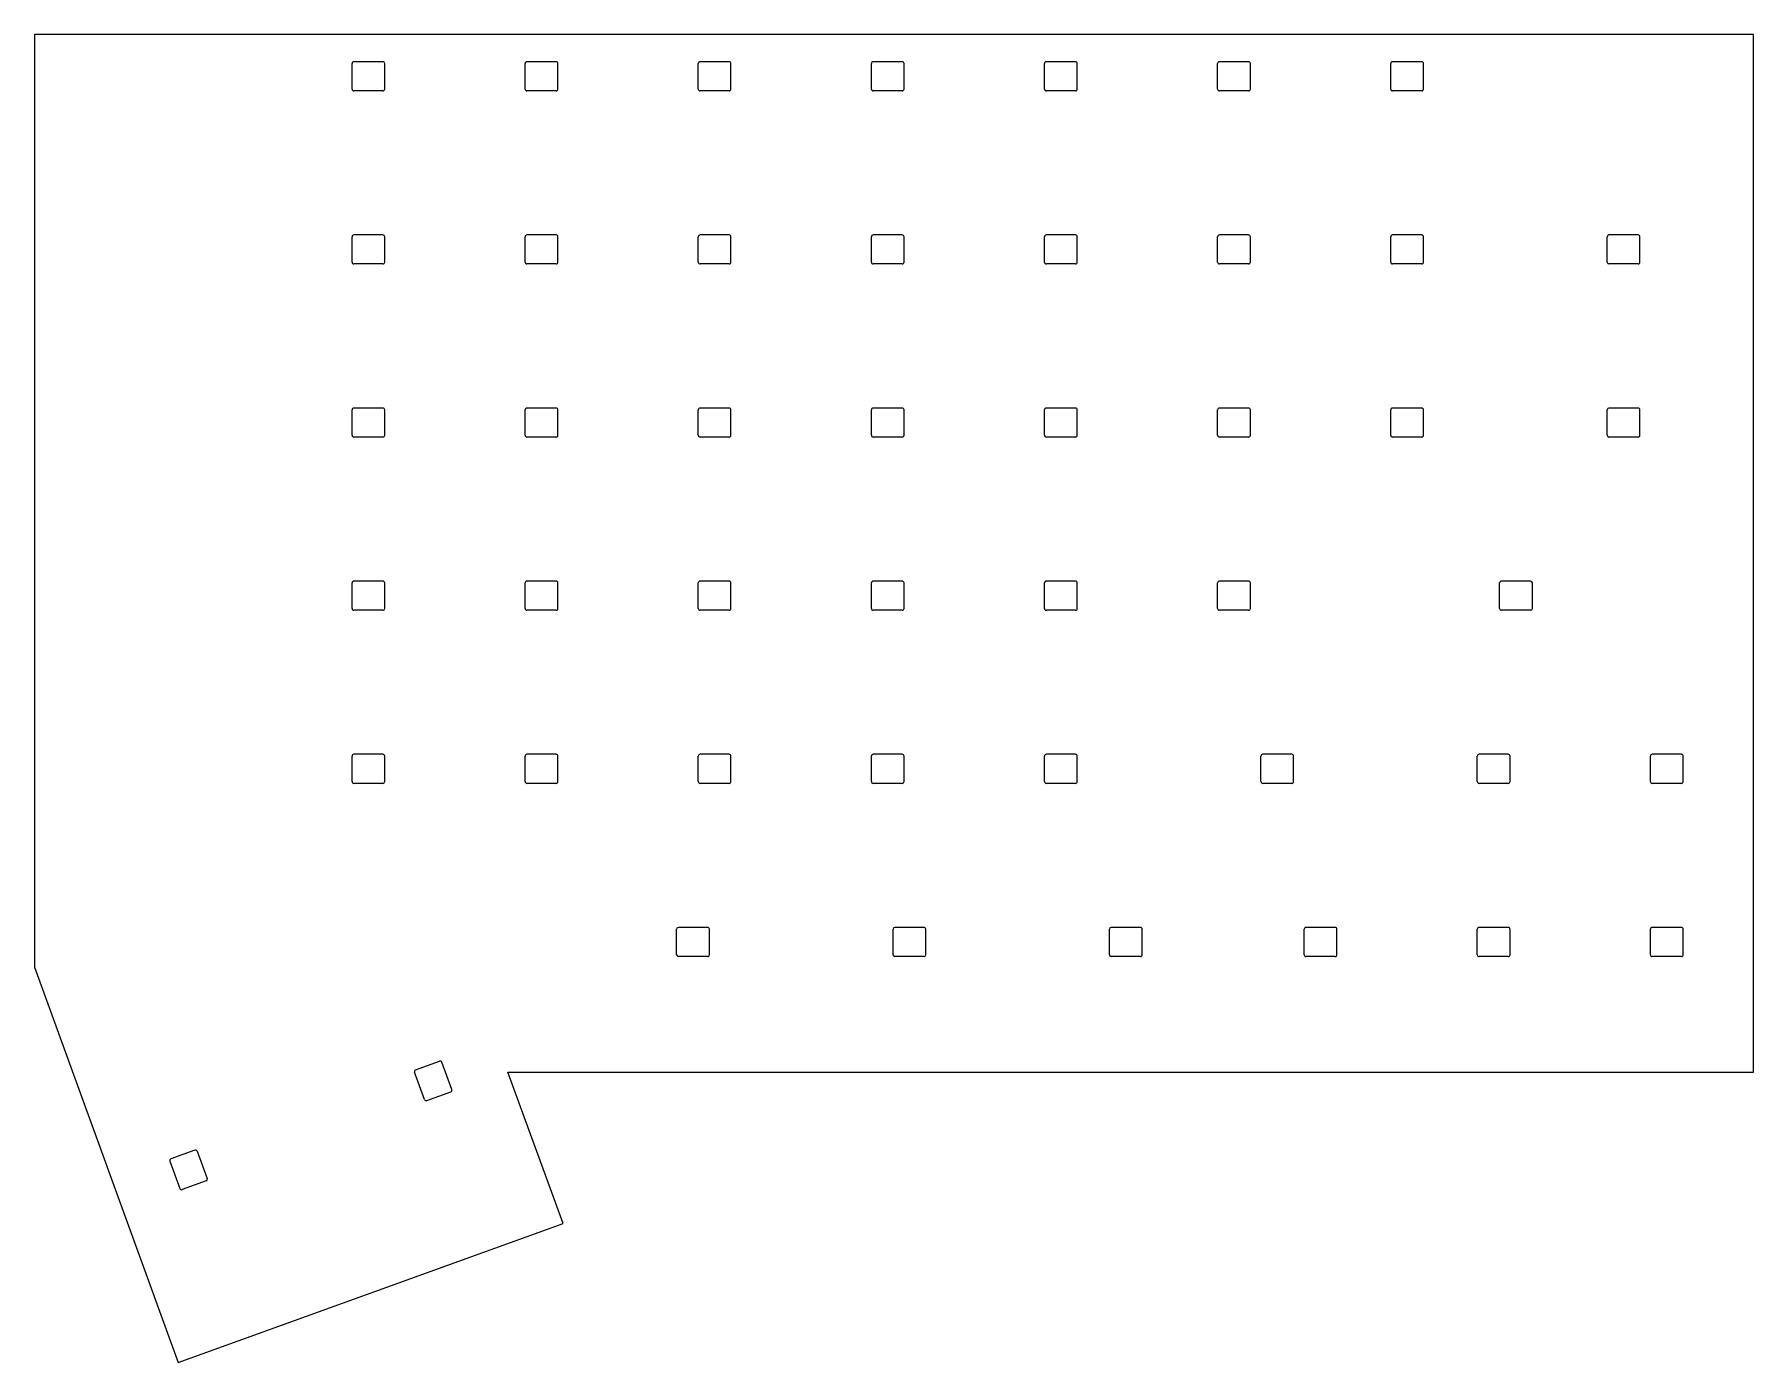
# Model space of a CAD drawing. Extents: x 201 to 391, y -157 to -10.
import ezdxf

# ---------------------------------------------------------------- set-up
doc = ezdxf.new("R2010")
doc.units = 0
doc.layers.get('0').update_dxf_attribs({"linetype": 'CONTINUOUS'})

msp = doc.modelspace()

# ---------------------------------------------------------------- linework, layer by layer
at = {"color": 7}
for points in [[(201.37374, -10.367366), (201.37374, -113.006226)], [(390.5504, -10.367366), (201.37374, -10.367366)], [(390.5504, -124.555606), (390.5504, -10.367366)], [(236.32414, -16.379546), (236.32414, -13.580466)], [(239.72266, -13.379806), (236.5248, -13.379806)], [(239.92332, -16.379546), (239.92332, -13.580466)], [(255.37414, -16.379546), (255.37414, -13.580466)], [(258.77266, -13.379806), (255.5748, -13.379806)], [(258.97332, -16.379546), (258.97332, -13.580466)], [(274.42414, -16.379546), (274.42414, -13.580466)], [(277.82266, -13.379806), (274.6248, -13.379806)], [(278.02332, -16.379546), (278.02332, -13.580466)], [(293.47414, -16.379546), (293.47414, -13.580466)], [(296.87266, -13.379806), (293.6748, -13.379806)], [(297.07332, -16.379546), (297.07332, -13.580466)], [(312.52414, -16.379546), (312.52414, -13.580466)], [(315.92266, -13.379806), (312.7248, -13.379806)], [(316.12332, -16.379546), (316.12332, -13.580466)], [(331.57414, -16.379546), (331.57414, -13.580466)], [(334.97266, -13.379806), (331.7748, -13.379806)], [(335.17332, -16.379546), (335.17332, -13.580466)], [(350.62414, -16.379546), (350.62414, -13.580466)], [(354.02266, -13.379806), (350.8248, -13.379806)], [(354.22332, -16.379546), (354.22332, -13.580466)], [(239.72266, -16.580206), (236.5248, -16.580206)], [(258.77266, -16.580206), (255.5748, -16.580206)], [(277.82266, -16.580206), (274.6248, -16.580206)], [(296.87266, -16.580206), (293.6748, -16.580206)], [(315.92266, -16.580206), (312.7248, -16.580206)], [(334.97266, -16.580206), (331.7748, -16.580206)], [(354.02266, -16.580206), (350.8248, -16.580206)], [(236.32414, -35.429546), (236.32414, -32.630466)], [(239.72266, -32.429806), (236.5248, -32.429806)], [(239.92332, -35.429546), (239.92332, -32.630466)], [(255.37414, -35.429546), (255.37414, -32.630466)], [(258.77266, -32.429806), (255.5748, -32.429806)], [(258.97332, -35.429546), (258.97332, -32.630466)], [(274.42414, -35.429546), (274.42414, -32.630466)], [(277.82266, -32.429806), (274.6248, -32.429806)], [(278.02332, -35.429546), (278.02332, -32.630466)], [(293.47414, -35.429546), (293.47414, -32.630466)], [(296.87266, -32.429806), (293.6748, -32.429806)], [(297.07332, -35.429546), (297.07332, -32.630466)], [(312.52414, -35.429546), (312.52414, -32.630466)], [(315.92266, -32.429806), (312.7248, -32.429806)], [(316.12332, -35.429546), (316.12332, -32.630466)], [(331.57414, -35.429546), (331.57414, -32.630466)], [(334.97266, -32.429806), (331.7748, -32.429806)], [(335.17332, -35.429546), (335.17332, -32.630466)], [(350.62414, -35.429546), (350.62414, -32.630466)], [(354.02266, -32.429806), (350.8248, -32.429806)], [(354.22332, -35.429546), (354.22332, -32.630466)], [(374.43664, -35.429546), (374.43664, -32.630466)], [(377.8377, -32.429806), (374.6373, -32.429806)], [(378.03582, -35.429546), (378.03582, -32.630466)], [(239.72266, -35.630206), (236.5248, -35.630206)], [(258.77266, -35.630206), (255.5748, -35.630206)], [(277.82266, -35.630206), (274.6248, -35.630206)], [(296.87266, -35.630206), (293.6748, -35.630206)], [(315.92266, -35.630206), (312.7248, -35.630206)], [(334.97266, -35.630206), (331.7748, -35.630206)], [(354.02266, -35.630206), (350.8248, -35.630206)], [(377.8377, -35.630206), (374.6373, -35.630206)], [(236.32414, -54.479546), (236.32414, -51.680466)], [(239.72266, -51.479806), (236.5248, -51.479806)], [(239.92332, -54.479546), (239.92332, -51.680466)], [(255.37414, -54.479546), (255.37414, -51.680466)], [(258.77266, -51.479806), (255.5748, -51.479806)], [(258.97332, -54.479546), (258.97332, -51.680466)], [(274.42414, -54.479546), (274.42414, -51.680466)], [(277.82266, -51.479806), (274.6248, -51.479806)], [(278.02332, -54.479546), (278.02332, -51.680466)], [(293.47414, -54.479546), (293.47414, -51.680466)], [(296.87266, -51.479806), (293.6748, -51.479806)], [(297.07332, -54.479546), (297.07332, -51.680466)], [(312.52414, -54.479546), (312.52414, -51.680466)], [(315.92266, -51.479806), (312.7248, -51.479806)], [(316.12332, -54.479546), (316.12332, -51.680466)], [(331.57414, -54.479546), (331.57414, -51.680466)], [(334.97266, -51.479806), (331.7748, -51.479806)], [(335.17332, -54.479546), (335.17332, -51.680466)], [(350.62414, -54.479546), (350.62414, -51.680466)], [(354.02266, -51.479806), (350.8248, -51.479806)], [(354.22332, -54.479546), (354.22332, -51.680466)], [(374.43664, -54.479546), (374.43664, -51.680466)], [(377.8377, -51.479806), (374.6373, -51.479806)], [(378.03582, -54.479546), (378.03582, -51.680466)], [(239.72266, -54.680206), (236.5248, -54.680206)], [(258.77266, -54.680206), (255.5748, -54.680206)], [(277.82266, -54.680206), (274.6248, -54.680206)], [(296.87266, -54.680206), (293.6748, -54.680206)], [(315.92266, -54.680206), (312.7248, -54.680206)], [(334.97266, -54.680206), (331.7748, -54.680206)], [(354.02266, -54.680206), (350.8248, -54.680206)], [(377.8377, -54.680206), (374.6373, -54.680206)], [(236.32414, -73.529546), (236.32414, -70.730466)], [(239.72266, -70.529806), (236.5248, -70.529806)], [(239.92332, -73.529546), (239.92332, -70.730466)], [(255.37414, -73.529546), (255.37414, -70.730466)], [(258.77266, -70.529806), (255.5748, -70.529806)], [(258.97332, -73.529546), (258.97332, -70.730466)], [(274.42414, -73.529546), (274.42414, -70.730466)], [(277.82266, -70.529806), (274.6248, -70.529806)], [(278.02332, -73.529546), (278.02332, -70.730466)], [(293.47414, -73.529546), (293.47414, -70.730466)], [(296.87266, -70.529806), (293.6748, -70.529806)], [(297.07332, -73.529546), (297.07332, -70.730466)], [(312.52414, -73.529546), (312.52414, -70.730466)], [(315.92266, -70.529806), (312.7248, -70.529806)], [(316.12332, -73.529546), (316.12332, -70.730466)], [(331.57414, -73.529546), (331.57414, -70.730466)], [(334.97266, -70.529806), (331.7748, -70.529806)], [(335.17332, -73.529546), (335.17332, -70.730466)], [(362.60532, -73.529546), (362.60532, -70.730466)], [(366.00384, -70.529806), (362.80344, -70.529806)], [(366.2045, -73.529546), (366.2045, -70.730466)], [(239.72266, -73.730206), (236.5248, -73.730206)], [(258.77266, -73.730206), (255.5748, -73.730206)], [(277.82266, -73.730206), (274.6248, -73.730206)], [(296.87266, -73.730206), (293.6748, -73.730206)], [(315.92266, -73.730206), (312.7248, -73.730206)], [(334.97266, -73.730206), (331.7748, -73.730206)], [(366.00384, -73.730206), (362.80344, -73.730206)], [(236.32414, -92.579546), (236.32414, -89.780466)], [(239.72266, -89.579806), (236.5248, -89.579806)], [(239.92332, -92.579546), (239.92332, -89.780466)], [(255.37414, -92.579546), (255.37414, -89.780466)], [(258.77266, -89.579806), (255.5748, -89.579806)], [(258.97332, -92.579546), (258.97332, -89.780466)], [(274.42414, -92.579546), (274.42414, -89.780466)], [(277.82266, -89.579806), (274.6248, -89.579806)], [(278.02332, -92.579546), (278.02332, -89.780466)], [(293.47414, -92.579546), (293.47414, -89.780466)], [(296.87266, -89.579806), (293.6748, -89.579806)], [(297.07332, -92.579546), (297.07332, -89.780466)], [(312.52414, -92.579546), (312.52414, -89.780466)], [(315.92266, -89.579806), (312.7248, -89.579806)], [(316.12332, -92.579546), (316.12332, -89.780466)], [(336.33664, -92.579546), (336.33664, -89.780466)], [(339.7377, -89.579806), (336.5373, -89.579806)], [(339.93582, -92.579546), (339.93582, -89.780466)], [(360.14914, -92.579546), (360.14914, -89.780466)], [(363.54766, -89.579806), (360.3498, -89.579806)], [(363.74832, -92.579546), (363.74832, -89.780466)], [(379.19914, -92.579546), (379.19914, -89.780466)], [(382.59766, -89.579806), (379.3998, -89.579806)], [(382.79832, -92.579546), (382.79832, -89.780466)], [(239.72266, -92.780206), (236.5248, -92.780206)], [(258.77266, -92.780206), (255.5748, -92.780206)], [(277.82266, -92.780206), (274.6248, -92.780206)], [(296.87266, -92.780206), (293.6748, -92.780206)], [(315.92266, -92.780206), (312.7248, -92.780206)], [(339.7377, -92.780206), (336.5373, -92.780206)], [(363.54766, -92.780206), (360.3498, -92.780206)], [(382.59766, -92.780206), (379.3998, -92.780206)], [(272.04162, -111.629546), (272.04162, -108.830466)], [(275.44268, -108.629806), (272.24228, -108.629806)], [(275.64334, -111.629546), (275.64334, -108.830466)], [(295.85412, -111.629546), (295.85412, -108.830466)], [(299.25518, -108.629806), (296.05478, -108.629806)], [(299.45584, -111.629546), (299.45584, -108.830466)], [(319.66662, -111.629546), (319.66662, -108.830466)], [(323.06768, -108.629806), (319.86728, -108.629806)], [(323.26834, -111.629546), (323.26834, -108.830466)], [(341.09914, -111.629546), (341.09914, -108.830466)], [(344.49766, -108.629806), (341.2998, -108.629806)], [(344.69832, -111.629546), (344.69832, -108.830466)], [(360.14914, -111.629546), (360.14914, -108.830466)], [(363.54766, -108.629806), (360.3498, -108.629806)], [(363.74832, -111.629546), (363.74832, -108.830466)], [(379.19914, -111.629546), (379.19914, -108.830466)], [(382.59766, -108.629806), (379.3998, -108.629806)], [(382.79832, -111.629546), (382.79832, -108.830466)], [(201.37374, -113.006226), (217.21064, -156.511346)], [(275.44268, -111.830206), (272.24228, -111.830206)], [(299.25518, -111.830206), (296.05478, -111.830206)], [(323.06768, -111.830206), (319.86728, -111.830206)], [(344.49766, -111.830206), (341.2998, -111.830206)], [(363.54766, -111.830206), (360.3498, -111.830206)], [(382.59766, -111.830206), (379.3998, -111.830206)], [(244.29974, -127.562966), (243.205, -124.555606)], [(243.32438, -124.299066), (245.95582, -123.341486)], [(247.3071, -126.468226), (246.21236, -123.460866)], [(259.54228, -141.215466), (253.4793, -124.555606)], [(253.4793, -124.555606), (390.5504, -124.555606)], [(244.55628, -127.682346), (247.18772, -126.724766)], [(219.03436, -133.140806), (216.40292, -134.098386)], [(219.2909, -133.260186), (220.38564, -136.267546)], [(216.28354, -134.354926), (217.37828, -137.362286)], [(220.26626, -136.524086), (217.63482, -137.481666)], [(217.21064, -156.511346), (259.54228, -141.215466)]]:
    msp.add_lwpolyline(points, dxfattribs=at)
for points in [[(236.383526, -13.439127), (236.345985, -13.476644), (236.324895, -13.527544), (236.324902, -13.580618)], [(236.525054, -13.380593), (236.47198, -13.380553), (236.421066, -13.40161), (236.383526, -13.439127)], [(239.866474, -13.439127), (239.828934, -13.40161), (239.77802, -13.380553), (239.724946, -13.380593)], [(239.925098, -13.580618), (239.925105, -13.527544), (239.904015, -13.476644), (239.866474, -13.439127)], [(255.432943, -13.438947), (255.395292, -13.476478), (255.374133, -13.527456), (255.37414, -13.580618)], [(255.5748, -13.380593), (255.521638, -13.380418), (255.470594, -13.401415), (255.432943, -13.438947)], [(258.917057, -13.438947), (258.879406, -13.401415), (258.828362, -13.380418), (258.7752, -13.380593)], [(258.97586, -13.580618), (258.975867, -13.527456), (258.954708, -13.476478), (258.917057, -13.438947)], [(274.482943, -13.438947), (274.445292, -13.476478), (274.424133, -13.527456), (274.42414, -13.580618)], [(274.6248, -13.380593), (274.571638, -13.380418), (274.520594, -13.401415), (274.482943, -13.438947)], [(277.967057, -13.438947), (277.929406, -13.401415), (277.878362, -13.380418), (277.8252, -13.380593)], [(278.02586, -13.580618), (278.025867, -13.527456), (278.004708, -13.476478), (277.967057, -13.438947)], [(293.532943, -13.438947), (293.495292, -13.476478), (293.474133, -13.527456), (293.47414, -13.580618)], [(293.6748, -13.380593), (293.621638, -13.380418), (293.570594, -13.401415), (293.532943, -13.438947)], [(297.017057, -13.438947), (296.979406, -13.401415), (296.928362, -13.380418), (296.8752, -13.380593)], [(297.07586, -13.580618), (297.075867, -13.527456), (297.054708, -13.476478), (297.017057, -13.438947)], [(312.582943, -13.438947), (312.545292, -13.476478), (312.524133, -13.527456), (312.52414, -13.580618)], [(312.7248, -13.380593), (312.671638, -13.380418), (312.620594, -13.401415), (312.582943, -13.438947)], [(316.067057, -13.438947), (316.029406, -13.401415), (315.978362, -13.380418), (315.9252, -13.380593)], [(316.12586, -13.580618), (316.125867, -13.527456), (316.104708, -13.476478), (316.067057, -13.438947)], [(331.632943, -13.438947), (331.595292, -13.476478), (331.574133, -13.527456), (331.57414, -13.580618)], [(331.7748, -13.380593), (331.721638, -13.380418), (331.670594, -13.401415), (331.632943, -13.438947)], [(335.117057, -13.438947), (335.079406, -13.401415), (335.028362, -13.380418), (334.9752, -13.380593)], [(335.17586, -13.580618), (335.175867, -13.527456), (335.154708, -13.476478), (335.117057, -13.438947)], [(350.682943, -13.438947), (350.645292, -13.476478), (350.624133, -13.527456), (350.62414, -13.580618)], [(350.8248, -13.380593), (350.771638, -13.380418), (350.720594, -13.401415), (350.682943, -13.438947)], [(354.167057, -13.438947), (354.129406, -13.401415), (354.078362, -13.380418), (354.0252, -13.380593)], [(354.22586, -13.580618), (354.225867, -13.527456), (354.204708, -13.476478), (354.167057, -13.438947)], [(236.324902, -16.380612), (236.324902, -16.433682), (236.345994, -16.484576), (236.383535, -16.522087)], [(236.383535, -16.522087), (236.421075, -16.559599), (236.471984, -16.580652), (236.525054, -16.580612)], [(239.724946, -16.580612), (239.778016, -16.580652), (239.828925, -16.559599), (239.866465, -16.522087)], [(239.866465, -16.522087), (239.904006, -16.484576), (239.925098, -16.433682), (239.925098, -16.380612)], [(255.37414, -16.380612), (255.37414, -16.43377), (255.395302, -16.484741), (255.432952, -16.522267)], [(255.432952, -16.522267), (255.470602, -16.559794), (255.521643, -16.580787), (255.5748, -16.580612)], [(258.7752, -16.580612), (258.828357, -16.580787), (258.879398, -16.559794), (258.917048, -16.522267)], [(258.917048, -16.522267), (258.954698, -16.484741), (258.97586, -16.43377), (258.97586, -16.380612)], [(274.42414, -16.380612), (274.42414, -16.43377), (274.445302, -16.484741), (274.482952, -16.522267)], [(274.482952, -16.522267), (274.520602, -16.559794), (274.571643, -16.580787), (274.6248, -16.580612)], [(277.8252, -16.580612), (277.878357, -16.580787), (277.929398, -16.559794), (277.967048, -16.522267)], [(277.967048, -16.522267), (278.004698, -16.484741), (278.02586, -16.43377), (278.02586, -16.380612)], [(293.47414, -16.380612), (293.47414, -16.43377), (293.495302, -16.484741), (293.532952, -16.522267)], [(293.532952, -16.522267), (293.570602, -16.559794), (293.621643, -16.580787), (293.6748, -16.580612)], [(296.8752, -16.580612), (296.928357, -16.580787), (296.979398, -16.559794), (297.017048, -16.522267)], [(297.017048, -16.522267), (297.054698, -16.484741), (297.07586, -16.43377), (297.07586, -16.380612)], [(312.52414, -16.380612), (312.52414, -16.43377), (312.545302, -16.484741), (312.582952, -16.522267)], [(312.582952, -16.522267), (312.620602, -16.559794), (312.671643, -16.580787), (312.7248, -16.580612)], [(315.9252, -16.580612), (315.978357, -16.580787), (316.029398, -16.559794), (316.067048, -16.522267)], [(316.067048, -16.522267), (316.104698, -16.484741), (316.12586, -16.43377), (316.12586, -16.380612)], [(331.57414, -16.380612), (331.57414, -16.43377), (331.595302, -16.484741), (331.632952, -16.522267)], [(331.632952, -16.522267), (331.670602, -16.559794), (331.721643, -16.580787), (331.7748, -16.580612)], [(334.9752, -16.580612), (335.028357, -16.580787), (335.079398, -16.559794), (335.117048, -16.522267)], [(335.117048, -16.522267), (335.154698, -16.484741), (335.17586, -16.43377), (335.17586, -16.380612)], [(350.62414, -16.380612), (350.62414, -16.43377), (350.645302, -16.484741), (350.682952, -16.522267)], [(350.682952, -16.522267), (350.720602, -16.559794), (350.771643, -16.580787), (350.8248, -16.580612)], [(354.0252, -16.580612), (354.078357, -16.580787), (354.129398, -16.559794), (354.167048, -16.522267)], [(354.167048, -16.522267), (354.204698, -16.484741), (354.22586, -16.43377), (354.22586, -16.380612)], [(236.383481, -32.489146), (236.345936, -32.526691), (236.324862, -32.577624), (236.324902, -32.63072)], [(236.525054, -32.430568), (236.471958, -32.430527), (236.421025, -32.451602), (236.383481, -32.489146)], [(239.866519, -32.489146), (239.828975, -32.451602), (239.778042, -32.430527), (239.724946, -32.430568)], [(239.925098, -32.63072), (239.925138, -32.577624), (239.904064, -32.526691), (239.866519, -32.489146)], [(255.432898, -32.488966), (255.395243, -32.526525), (255.374099, -32.577535), (255.37414, -32.63072)], [(255.5748, -32.430568), (255.521616, -32.430392), (255.470553, -32.451407), (255.432898, -32.488966)], [(258.917102, -32.488966), (258.879447, -32.451407), (258.828384, -32.430392), (258.7752, -32.430568)], [(258.97586, -32.63072), (258.975901, -32.577535), (258.954757, -32.526525), (258.917102, -32.488966)], [(274.482898, -32.488966), (274.445243, -32.526525), (274.424099, -32.577535), (274.42414, -32.63072)], [(274.6248, -32.430568), (274.571616, -32.430392), (274.520553, -32.451407), (274.482898, -32.488966)], [(277.967102, -32.488966), (277.929447, -32.451407), (277.878384, -32.430392), (277.8252, -32.430568)], [(278.02586, -32.63072), (278.025901, -32.577535), (278.004757, -32.526525), (277.967102, -32.488966)], [(293.532898, -32.488966), (293.495243, -32.526525), (293.474099, -32.577535), (293.47414, -32.63072)], [(293.6748, -32.430568), (293.621616, -32.430392), (293.570553, -32.451407), (293.532898, -32.488966)], [(297.017102, -32.488966), (296.979447, -32.451407), (296.928384, -32.430392), (296.8752, -32.430568)], [(297.07586, -32.63072), (297.075901, -32.577535), (297.054757, -32.526525), (297.017102, -32.488966)], [(312.582898, -32.488966), (312.545243, -32.526525), (312.524099, -32.577535), (312.52414, -32.63072)], [(312.7248, -32.430568), (312.671616, -32.430392), (312.620553, -32.451407), (312.582898, -32.488966)], [(316.067102, -32.488966), (316.029447, -32.451407), (315.978384, -32.430392), (315.9252, -32.430568)], [(316.12586, -32.63072), (316.125901, -32.577535), (316.104757, -32.526525), (316.067102, -32.488966)], [(331.632898, -32.488966), (331.595243, -32.526525), (331.574099, -32.577535), (331.57414, -32.63072)], [(331.7748, -32.430568), (331.721616, -32.430392), (331.670553, -32.451407), (331.632898, -32.488966)], [(335.117102, -32.488966), (335.079447, -32.451407), (335.028384, -32.430392), (334.9752, -32.430568)], [(335.17586, -32.63072), (335.175901, -32.577535), (335.154757, -32.526525), (335.117102, -32.488966)], [(350.682898, -32.488966), (350.645243, -32.526525), (350.624099, -32.577535), (350.62414, -32.63072)], [(350.8248, -32.430568), (350.771616, -32.430392), (350.720553, -32.451407), (350.682898, -32.488966)], [(354.167102, -32.488966), (354.129447, -32.451407), (354.078384, -32.430392), (354.0252, -32.430568)], [(354.22586, -32.63072), (354.225901, -32.577535), (354.204757, -32.526525), (354.167102, -32.488966)], [(374.6373, -32.430568), (374.527519, -32.4316), (374.439092, -32.520933), (374.43918, -32.63072)], [(377.979602, -32.488966), (377.941948, -32.451407), (377.890884, -32.430392), (377.8377, -32.430568)], [(378.03836, -32.63072), (378.038401, -32.577535), (378.017257, -32.526525), (377.979602, -32.488966)], [(236.324902, -35.430562), (236.324862, -35.483658), (236.345936, -35.53459), (236.383481, -35.572135)], [(236.383481, -35.572135), (236.421025, -35.60968), (236.471958, -35.630754), (236.525054, -35.630714)], [(239.724946, -35.630714), (239.778042, -35.630754), (239.828975, -35.60968), (239.866519, -35.572135)], [(239.866519, -35.572135), (239.904064, -35.53459), (239.925138, -35.483658), (239.925098, -35.430562)], [(255.37414, -35.430562), (255.374099, -35.483746), (255.395243, -35.534756), (255.432898, -35.572315)], [(255.432898, -35.572315), (255.470553, -35.609874), (255.521616, -35.630889), (255.5748, -35.630714)], [(258.7752, -35.630714), (258.828384, -35.630889), (258.879447, -35.609874), (258.917102, -35.572315)], [(258.917102, -35.572315), (258.954757, -35.534756), (258.975901, -35.483746), (258.97586, -35.430562)], [(274.42414, -35.430562), (274.424099, -35.483746), (274.445243, -35.534756), (274.482898, -35.572315)], [(274.482898, -35.572315), (274.520553, -35.609874), (274.571616, -35.630889), (274.6248, -35.630714)], [(277.8252, -35.630714), (277.878384, -35.630889), (277.929447, -35.609874), (277.967102, -35.572315)], [(277.967102, -35.572315), (278.004757, -35.534756), (278.025901, -35.483746), (278.02586, -35.430562)], [(293.47414, -35.430562), (293.474099, -35.483746), (293.495243, -35.534756), (293.532898, -35.572315)], [(293.532898, -35.572315), (293.570553, -35.609874), (293.621616, -35.630889), (293.6748, -35.630714)], [(296.8752, -35.630714), (296.928384, -35.630889), (296.979447, -35.609874), (297.017102, -35.572315)], [(297.017102, -35.572315), (297.054757, -35.534756), (297.075901, -35.483746), (297.07586, -35.430562)], [(312.52414, -35.430562), (312.524099, -35.483746), (312.545243, -35.534756), (312.582898, -35.572315)], [(312.582898, -35.572315), (312.620553, -35.609874), (312.671616, -35.630889), (312.7248, -35.630714)], [(315.9252, -35.630714), (315.978384, -35.630889), (316.029447, -35.609874), (316.067102, -35.572315)], [(316.067102, -35.572315), (316.104757, -35.534756), (316.125901, -35.483746), (316.12586, -35.430562)], [(331.57414, -35.430562), (331.574099, -35.483746), (331.595243, -35.534756), (331.632898, -35.572315)], [(331.632898, -35.572315), (331.670553, -35.609874), (331.721616, -35.630889), (331.7748, -35.630714)], [(334.9752, -35.630714), (335.028384, -35.630889), (335.079447, -35.609874), (335.117102, -35.572315)], [(335.117102, -35.572315), (335.154757, -35.534756), (335.175901, -35.483746), (335.17586, -35.430562)], [(350.62414, -35.430562), (350.624099, -35.483746), (350.645243, -35.534756), (350.682898, -35.572315)], [(350.682898, -35.572315), (350.720553, -35.609874), (350.771616, -35.630889), (350.8248, -35.630714)], [(354.0252, -35.630714), (354.078384, -35.630889), (354.129447, -35.609874), (354.167102, -35.572315)], [(354.167102, -35.572315), (354.204757, -35.534756), (354.225901, -35.483746), (354.22586, -35.430562)], [(374.43918, -35.430562), (374.439092, -35.540348), (374.527519, -35.629682), (374.6373, -35.630714)], [(377.8377, -35.630714), (377.890884, -35.630889), (377.941948, -35.609874), (377.979602, -35.572315)], [(377.979602, -35.572315), (378.017257, -35.534756), (378.038401, -35.483746), (378.03836, -35.430562)], [(236.383481, -51.539146), (236.345936, -51.576691), (236.324862, -51.627624), (236.324902, -51.68072)], [(236.525054, -51.480568), (236.471958, -51.480527), (236.421025, -51.501602), (236.383481, -51.539146)], [(239.866519, -51.539146), (239.828975, -51.501602), (239.778042, -51.480527), (239.724946, -51.480568)], [(239.925098, -51.68072), (239.925138, -51.627624), (239.904064, -51.576691), (239.866519, -51.539146)], [(255.432898, -51.538966), (255.395243, -51.576525), (255.374099, -51.627535), (255.37414, -51.68072)], [(255.5748, -51.480568), (255.521616, -51.480392), (255.470553, -51.501407), (255.432898, -51.538966)], [(258.917102, -51.538966), (258.879447, -51.501407), (258.828384, -51.480392), (258.7752, -51.480568)], [(258.97586, -51.68072), (258.975901, -51.627535), (258.954757, -51.576525), (258.917102, -51.538966)], [(274.482898, -51.538966), (274.445243, -51.576525), (274.424099, -51.627535), (274.42414, -51.68072)], [(274.6248, -51.480568), (274.571616, -51.480392), (274.520553, -51.501407), (274.482898, -51.538966)], [(277.967102, -51.538966), (277.929447, -51.501407), (277.878384, -51.480392), (277.8252, -51.480568)], [(278.02586, -51.68072), (278.025901, -51.627535), (278.004757, -51.576525), (277.967102, -51.538966)], [(293.532898, -51.538966), (293.495243, -51.576525), (293.474099, -51.627535), (293.47414, -51.68072)], [(293.6748, -51.480568), (293.621616, -51.480392), (293.570553, -51.501407), (293.532898, -51.538966)], [(297.017102, -51.538966), (296.979447, -51.501407), (296.928384, -51.480392), (296.8752, -51.480568)], [(297.07586, -51.68072), (297.075901, -51.627535), (297.054757, -51.576525), (297.017102, -51.538966)], [(312.582898, -51.538966), (312.545243, -51.576525), (312.524099, -51.627535), (312.52414, -51.68072)], [(312.7248, -51.480568), (312.671616, -51.480392), (312.620553, -51.501407), (312.582898, -51.538966)], [(316.067102, -51.538966), (316.029447, -51.501407), (315.978384, -51.480392), (315.9252, -51.480568)], [(316.12586, -51.68072), (316.125901, -51.627535), (316.104757, -51.576525), (316.067102, -51.538966)], [(331.632898, -51.538966), (331.595243, -51.576525), (331.574099, -51.627535), (331.57414, -51.68072)], [(331.7748, -51.480568), (331.721616, -51.480392), (331.670553, -51.501407), (331.632898, -51.538966)], [(335.117102, -51.538966), (335.079447, -51.501407), (335.028384, -51.480392), (334.9752, -51.480568)], [(335.17586, -51.68072), (335.175901, -51.627535), (335.154757, -51.576525), (335.117102, -51.538966)], [(350.682898, -51.538966), (350.645243, -51.576525), (350.624099, -51.627535), (350.62414, -51.68072)], [(350.8248, -51.480568), (350.771616, -51.480392), (350.720553, -51.501407), (350.682898, -51.538966)], [(354.167102, -51.538966), (354.129447, -51.501407), (354.078384, -51.480392), (354.0252, -51.480568)], [(354.22586, -51.68072), (354.225901, -51.627535), (354.204757, -51.576525), (354.167102, -51.538966)], [(374.6373, -51.480568), (374.527519, -51.4816), (374.439092, -51.570933), (374.43918, -51.68072)], [(377.979602, -51.538966), (377.941948, -51.501407), (377.890884, -51.480392), (377.8377, -51.480568)], [(378.03836, -51.68072), (378.038401, -51.627535), (378.017257, -51.576525), (377.979602, -51.538966)], [(236.324902, -54.480562), (236.324862, -54.533658), (236.345936, -54.58459), (236.383481, -54.622135)], [(236.383481, -54.622135), (236.421025, -54.65968), (236.471958, -54.680754), (236.525054, -54.680714)], [(239.724946, -54.680714), (239.778042, -54.680754), (239.828975, -54.65968), (239.866519, -54.622135)], [(239.866519, -54.622135), (239.904064, -54.58459), (239.925138, -54.533658), (239.925098, -54.480562)], [(255.37414, -54.480562), (255.374099, -54.533746), (255.395243, -54.584756), (255.432898, -54.622315)], [(255.432898, -54.622315), (255.470553, -54.659874), (255.521616, -54.680889), (255.5748, -54.680714)], [(258.7752, -54.680714), (258.828384, -54.680889), (258.879447, -54.659874), (258.917102, -54.622315)], [(258.917102, -54.622315), (258.954757, -54.584756), (258.975901, -54.533746), (258.97586, -54.480562)], [(274.42414, -54.480562), (274.424099, -54.533746), (274.445243, -54.584756), (274.482898, -54.622315)], [(274.482898, -54.622315), (274.520553, -54.659874), (274.571616, -54.680889), (274.6248, -54.680714)], [(277.8252, -54.680714), (277.878384, -54.680889), (277.929447, -54.659874), (277.967102, -54.622315)], [(277.967102, -54.622315), (278.004757, -54.584756), (278.025901, -54.533746), (278.02586, -54.480562)], [(293.47414, -54.480562), (293.474099, -54.533746), (293.495243, -54.584756), (293.532898, -54.622315)], [(293.532898, -54.622315), (293.570553, -54.659874), (293.621616, -54.680889), (293.6748, -54.680714)], [(296.8752, -54.680714), (296.928384, -54.680889), (296.979447, -54.659874), (297.017102, -54.622315)], [(297.017102, -54.622315), (297.054757, -54.584756), (297.075901, -54.533746), (297.07586, -54.480562)], [(312.52414, -54.480562), (312.524099, -54.533746), (312.545243, -54.584756), (312.582898, -54.622315)], [(312.582898, -54.622315), (312.620553, -54.659874), (312.671616, -54.680889), (312.7248, -54.680714)], [(315.9252, -54.680714), (315.978384, -54.680889), (316.029447, -54.659874), (316.067102, -54.622315)], [(316.067102, -54.622315), (316.104757, -54.584756), (316.125901, -54.533746), (316.12586, -54.480562)], [(331.57414, -54.480562), (331.574099, -54.533746), (331.595243, -54.584756), (331.632898, -54.622315)], [(331.632898, -54.622315), (331.670553, -54.659874), (331.721616, -54.680889), (331.7748, -54.680714)], [(334.9752, -54.680714), (335.028384, -54.680889), (335.079447, -54.659874), (335.117102, -54.622315)], [(335.117102, -54.622315), (335.154757, -54.584756), (335.175901, -54.533746), (335.17586, -54.480562)], [(350.62414, -54.480562), (350.624099, -54.533746), (350.645243, -54.584756), (350.682898, -54.622315)], [(350.682898, -54.622315), (350.720553, -54.659874), (350.771616, -54.680889), (350.8248, -54.680714)], [(354.0252, -54.680714), (354.078384, -54.680889), (354.129447, -54.659874), (354.167102, -54.622315)], [(354.167102, -54.622315), (354.204757, -54.584756), (354.225901, -54.533746), (354.22586, -54.480562)], [(374.43918, -54.480562), (374.439092, -54.590348), (374.527519, -54.679682), (374.6373, -54.680714)], [(377.8377, -54.680714), (377.890884, -54.680889), (377.941948, -54.659874), (377.979602, -54.622315)], [(377.979602, -54.622315), (378.017257, -54.584756), (378.038401, -54.533746), (378.03836, -54.480562)], [(236.383481, -70.589146), (236.345936, -70.626691), (236.324862, -70.677624), (236.324902, -70.73072)], [(236.525054, -70.530568), (236.471958, -70.530527), (236.421025, -70.551602), (236.383481, -70.589146)], [(239.866519, -70.589146), (239.828975, -70.551602), (239.778042, -70.530527), (239.724946, -70.530568)], [(239.925098, -70.73072), (239.925138, -70.677624), (239.904064, -70.626691), (239.866519, -70.589146)], [(255.432898, -70.588966), (255.395243, -70.626525), (255.374099, -70.677535), (255.37414, -70.73072)], [(255.5748, -70.530568), (255.521616, -70.530392), (255.470553, -70.551407), (255.432898, -70.588966)], [(258.917102, -70.588966), (258.879447, -70.551407), (258.828384, -70.530392), (258.7752, -70.530568)], [(258.97586, -70.73072), (258.975901, -70.677535), (258.954757, -70.626525), (258.917102, -70.588966)], [(274.482898, -70.588966), (274.445243, -70.626525), (274.424099, -70.677535), (274.42414, -70.73072)], [(274.6248, -70.530568), (274.571616, -70.530392), (274.520553, -70.551407), (274.482898, -70.588966)], [(277.967102, -70.588966), (277.929447, -70.551407), (277.878384, -70.530392), (277.8252, -70.530568)], [(278.02586, -70.73072), (278.025901, -70.677535), (278.004757, -70.626525), (277.967102, -70.588966)], [(293.532898, -70.588966), (293.495243, -70.626525), (293.474099, -70.677535), (293.47414, -70.73072)], [(293.6748, -70.530568), (293.621616, -70.530392), (293.570553, -70.551407), (293.532898, -70.588966)], [(297.017102, -70.588966), (296.979447, -70.551407), (296.928384, -70.530392), (296.8752, -70.530568)], [(297.07586, -70.73072), (297.075901, -70.677535), (297.054757, -70.626525), (297.017102, -70.588966)], [(312.582898, -70.588966), (312.545243, -70.626525), (312.524099, -70.677535), (312.52414, -70.73072)], [(312.7248, -70.530568), (312.671616, -70.530392), (312.620553, -70.551407), (312.582898, -70.588966)], [(316.067102, -70.588966), (316.029447, -70.551407), (315.978384, -70.530392), (315.9252, -70.530568)], [(316.12586, -70.73072), (316.125901, -70.677535), (316.104757, -70.626525), (316.067102, -70.588966)], [(331.632898, -70.588966), (331.595243, -70.626525), (331.574099, -70.677535), (331.57414, -70.73072)], [(331.7748, -70.530568), (331.721616, -70.530392), (331.670553, -70.551407), (331.632898, -70.588966)], [(335.117102, -70.588966), (335.079447, -70.551407), (335.028384, -70.530392), (334.9752, -70.530568)], [(335.17586, -70.73072), (335.175901, -70.677535), (335.154757, -70.626525), (335.117102, -70.588966)], [(362.664078, -70.588966), (362.626423, -70.626525), (362.605279, -70.677535), (362.60532, -70.73072)], [(362.80598, -70.530568), (362.752796, -70.530392), (362.701733, -70.551407), (362.664078, -70.588966)], [(366.2045, -70.73072), (366.204588, -70.620933), (366.116161, -70.5316), (366.00638, -70.530568)], [(236.324902, -73.530562), (236.324862, -73.583658), (236.345936, -73.63459), (236.383481, -73.672135)], [(236.383481, -73.672135), (236.421025, -73.70968), (236.471958, -73.730754), (236.525054, -73.730714)], [(239.724946, -73.730714), (239.778042, -73.730754), (239.828975, -73.70968), (239.866519, -73.672135)], [(239.866519, -73.672135), (239.904064, -73.63459), (239.925138, -73.583658), (239.925098, -73.530562)], [(255.37414, -73.530562), (255.374099, -73.583746), (255.395243, -73.634756), (255.432898, -73.672315)], [(255.432898, -73.672315), (255.470553, -73.709874), (255.521616, -73.730889), (255.5748, -73.730714)], [(258.7752, -73.730714), (258.828384, -73.730889), (258.879447, -73.709874), (258.917102, -73.672315)], [(258.917102, -73.672315), (258.954757, -73.634756), (258.975901, -73.583746), (258.97586, -73.530562)], [(274.42414, -73.530562), (274.424099, -73.583746), (274.445243, -73.634756), (274.482898, -73.672315)], [(274.482898, -73.672315), (274.520553, -73.709874), (274.571616, -73.730889), (274.6248, -73.730714)], [(277.8252, -73.730714), (277.878384, -73.730889), (277.929447, -73.709874), (277.967102, -73.672315)], [(277.967102, -73.672315), (278.004757, -73.634756), (278.025901, -73.583746), (278.02586, -73.530562)], [(293.47414, -73.530562), (293.474099, -73.583746), (293.495243, -73.634756), (293.532898, -73.672315)], [(293.532898, -73.672315), (293.570553, -73.709874), (293.621616, -73.730889), (293.6748, -73.730714)], [(296.8752, -73.730714), (296.928384, -73.730889), (296.979447, -73.709874), (297.017102, -73.672315)], [(297.017102, -73.672315), (297.054757, -73.634756), (297.075901, -73.583746), (297.07586, -73.530562)], [(312.52414, -73.530562), (312.524099, -73.583746), (312.545243, -73.634756), (312.582898, -73.672315)], [(312.582898, -73.672315), (312.620553, -73.709874), (312.671616, -73.730889), (312.7248, -73.730714)], [(315.9252, -73.730714), (315.978384, -73.730889), (316.029447, -73.709874), (316.067102, -73.672315)], [(316.067102, -73.672315), (316.104757, -73.634756), (316.125901, -73.583746), (316.12586, -73.530562)], [(331.57414, -73.530562), (331.574099, -73.583746), (331.595243, -73.634756), (331.632898, -73.672315)], [(331.632898, -73.672315), (331.670553, -73.709874), (331.721616, -73.730889), (331.7748, -73.730714)], [(334.9752, -73.730714), (335.028384, -73.730889), (335.079447, -73.709874), (335.117102, -73.672315)], [(335.117102, -73.672315), (335.154757, -73.634756), (335.175901, -73.583746), (335.17586, -73.530562)], [(362.60532, -73.530562), (362.605279, -73.583746), (362.626423, -73.634756), (362.664078, -73.672315)], [(362.664078, -73.672315), (362.701733, -73.709874), (362.752796, -73.730889), (362.80598, -73.730714)], [(366.00638, -73.730714), (366.116161, -73.729682), (366.204588, -73.640348), (366.2045, -73.530562)], [(236.383481, -89.639146), (236.345936, -89.676691), (236.324862, -89.727624), (236.324902, -89.78072)], [(236.525054, -89.580568), (236.471958, -89.580527), (236.421025, -89.601602), (236.383481, -89.639146)], [(239.866519, -89.639146), (239.828975, -89.601602), (239.778042, -89.580527), (239.724946, -89.580568)], [(239.925098, -89.78072), (239.925138, -89.727624), (239.904064, -89.676691), (239.866519, -89.639146)], [(255.432898, -89.638966), (255.395243, -89.676525), (255.374099, -89.727535), (255.37414, -89.78072)], [(255.5748, -89.580568), (255.521616, -89.580392), (255.470553, -89.601407), (255.432898, -89.638966)], [(258.917102, -89.638966), (258.879447, -89.601407), (258.828384, -89.580392), (258.7752, -89.580568)], [(258.97586, -89.78072), (258.975901, -89.727535), (258.954757, -89.676525), (258.917102, -89.638966)], [(274.482898, -89.638966), (274.445243, -89.676525), (274.424099, -89.727535), (274.42414, -89.78072)], [(274.6248, -89.580568), (274.571616, -89.580392), (274.520553, -89.601407), (274.482898, -89.638966)], [(277.967102, -89.638966), (277.929447, -89.601407), (277.878384, -89.580392), (277.8252, -89.580568)], [(278.02586, -89.78072), (278.025901, -89.727535), (278.004757, -89.676525), (277.967102, -89.638966)], [(293.532898, -89.638966), (293.495243, -89.676525), (293.474099, -89.727535), (293.47414, -89.78072)], [(293.6748, -89.580568), (293.621616, -89.580392), (293.570553, -89.601407), (293.532898, -89.638966)], [(297.017102, -89.638966), (296.979447, -89.601407), (296.928384, -89.580392), (296.8752, -89.580568)], [(297.07586, -89.78072), (297.075901, -89.727535), (297.054757, -89.676525), (297.017102, -89.638966)], [(312.582898, -89.638966), (312.545243, -89.676525), (312.524099, -89.727535), (312.52414, -89.78072)], [(312.7248, -89.580568), (312.671616, -89.580392), (312.620553, -89.601407), (312.582898, -89.638966)], [(316.067102, -89.638966), (316.029447, -89.601407), (315.978384, -89.580392), (315.9252, -89.580568)], [(316.12586, -89.78072), (316.125901, -89.727535), (316.104757, -89.676525), (316.067102, -89.638966)], [(336.5373, -89.580568), (336.427519, -89.5816), (336.339092, -89.670933), (336.33918, -89.78072)], [(339.879602, -89.638966), (339.841947, -89.601407), (339.790884, -89.580392), (339.7377, -89.580568)], [(339.93836, -89.78072), (339.938401, -89.727535), (339.917257, -89.676525), (339.879602, -89.638966)], [(360.207898, -89.638966), (360.170243, -89.676525), (360.149099, -89.727535), (360.14914, -89.78072)], [(360.3498, -89.580568), (360.296616, -89.580392), (360.245553, -89.601407), (360.207898, -89.638966)], [(363.692102, -89.638966), (363.654448, -89.601407), (363.603384, -89.580392), (363.5502, -89.580568)], [(363.75086, -89.78072), (363.750901, -89.727535), (363.729757, -89.676525), (363.692102, -89.638966)], [(379.257898, -89.638966), (379.220243, -89.676525), (379.199099, -89.727535), (379.19914, -89.78072)], [(379.3998, -89.580568), (379.346616, -89.580392), (379.295553, -89.601407), (379.257898, -89.638966)], [(382.742102, -89.638966), (382.704448, -89.601407), (382.653384, -89.580392), (382.6002, -89.580568)], [(382.80086, -89.78072), (382.800901, -89.727535), (382.779757, -89.676525), (382.742102, -89.638966)], [(236.324902, -92.580562), (236.324862, -92.633658), (236.345936, -92.68459), (236.383481, -92.722135)], [(239.866519, -92.722135), (239.904064, -92.68459), (239.925138, -92.633658), (239.925098, -92.580562)], [(255.37414, -92.580562), (255.374099, -92.633746), (255.395243, -92.684756), (255.432898, -92.722315)], [(258.917102, -92.722315), (258.954757, -92.684756), (258.975901, -92.633746), (258.97586, -92.580562)], [(274.42414, -92.580562), (274.424099, -92.633746), (274.445243, -92.684756), (274.482898, -92.722315)], [(277.967102, -92.722315), (278.004757, -92.684756), (278.025901, -92.633746), (278.02586, -92.580562)], [(293.47414, -92.580562), (293.474099, -92.633746), (293.495243, -92.684756), (293.532898, -92.722315)], [(297.017102, -92.722315), (297.054757, -92.684756), (297.075901, -92.633746), (297.07586, -92.580562)], [(312.52414, -92.580562), (312.524099, -92.633746), (312.545243, -92.684756), (312.582898, -92.722315)], [(316.067102, -92.722315), (316.104757, -92.684756), (316.125901, -92.633746), (316.12586, -92.580562)], [(336.33918, -92.580562), (336.339092, -92.690348), (336.427519, -92.779682), (336.5373, -92.780714)], [(339.879602, -92.722315), (339.917257, -92.684756), (339.938401, -92.633746), (339.93836, -92.580562)], [(360.14914, -92.580562), (360.149099, -92.633746), (360.170243, -92.684756), (360.207898, -92.722315)], [(363.692102, -92.722315), (363.729757, -92.684756), (363.750901, -92.633746), (363.75086, -92.580562)], [(379.19914, -92.580562), (379.199099, -92.633746), (379.220243, -92.684756), (379.257898, -92.722315)], [(382.742102, -92.722315), (382.779757, -92.684756), (382.800901, -92.633746), (382.80086, -92.580562)], [(236.383481, -92.722135), (236.421025, -92.75968), (236.471958, -92.780754), (236.525054, -92.780714)], [(239.724946, -92.780714), (239.778042, -92.780754), (239.828975, -92.75968), (239.866519, -92.722135)], [(255.432898, -92.722315), (255.470553, -92.759874), (255.521616, -92.780889), (255.5748, -92.780714)], [(258.7752, -92.780714), (258.828384, -92.780889), (258.879447, -92.759874), (258.917102, -92.722315)], [(274.482898, -92.722315), (274.520553, -92.759874), (274.571616, -92.780889), (274.6248, -92.780714)], [(277.8252, -92.780714), (277.878384, -92.780889), (277.929447, -92.759874), (277.967102, -92.722315)], [(293.532898, -92.722315), (293.570553, -92.759874), (293.621616, -92.780889), (293.6748, -92.780714)], [(296.8752, -92.780714), (296.928384, -92.780889), (296.979447, -92.759874), (297.017102, -92.722315)], [(312.582898, -92.722315), (312.620553, -92.759874), (312.671616, -92.780889), (312.7248, -92.780714)], [(315.9252, -92.780714), (315.978384, -92.780889), (316.029447, -92.759874), (316.067102, -92.722315)], [(339.7377, -92.780714), (339.790884, -92.780889), (339.841947, -92.759874), (339.879602, -92.722315)], [(360.207898, -92.722315), (360.245553, -92.759874), (360.296616, -92.780889), (360.3498, -92.780714)], [(363.5502, -92.780714), (363.603384, -92.780889), (363.654448, -92.759874), (363.692102, -92.722315)], [(379.257898, -92.722315), (379.295553, -92.759874), (379.346616, -92.780889), (379.3998, -92.780714)], [(382.6002, -92.780714), (382.653384, -92.780889), (382.704448, -92.759874), (382.742102, -92.722315)], [(272.24228, -108.630568), (272.132499, -108.6316), (272.044072, -108.720933), (272.04416, -108.83072)], [(275.584582, -108.688966), (275.546927, -108.651407), (275.495864, -108.630392), (275.44268, -108.630568)], [(275.64334, -108.83072), (275.643381, -108.777535), (275.622237, -108.726525), (275.584582, -108.688966)], [(296.05478, -108.630568), (295.944999, -108.6316), (295.856572, -108.720933), (295.85666, -108.83072)], [(299.397082, -108.688966), (299.359427, -108.651407), (299.308364, -108.630392), (299.25518, -108.630568)], [(299.45584, -108.83072), (299.455881, -108.777535), (299.434737, -108.726525), (299.397082, -108.688966)], [(319.86728, -108.630568), (319.757499, -108.6316), (319.669072, -108.720933), (319.66916, -108.83072)], [(323.209582, -108.688966), (323.171927, -108.651407), (323.120864, -108.630392), (323.06768, -108.630568)], [(323.26834, -108.83072), (323.268381, -108.777535), (323.247237, -108.726525), (323.209582, -108.688966)], [(341.157898, -108.688966), (341.120243, -108.726525), (341.099099, -108.777535), (341.09914, -108.83072)], [(341.2998, -108.630568), (341.246616, -108.630392), (341.195553, -108.651407), (341.157898, -108.688966)], [(344.642102, -108.688966), (344.604447, -108.651407), (344.553384, -108.630392), (344.5002, -108.630568)], [(344.70086, -108.83072), (344.700901, -108.777535), (344.679757, -108.726525), (344.642102, -108.688966)], [(360.207898, -108.688966), (360.170243, -108.726525), (360.149099, -108.777535), (360.14914, -108.83072)], [(360.3498, -108.630568), (360.296616, -108.630392), (360.245553, -108.651407), (360.207898, -108.688966)], [(363.692102, -108.688966), (363.654448, -108.651407), (363.603384, -108.630392), (363.5502, -108.630568)], [(363.75086, -108.83072), (363.750901, -108.777535), (363.729757, -108.726525), (363.692102, -108.688966)], [(379.257898, -108.688966), (379.220243, -108.726525), (379.199099, -108.777535), (379.19914, -108.83072)], [(379.3998, -108.630568), (379.346616, -108.630392), (379.295553, -108.651407), (379.257898, -108.688966)], [(382.742102, -108.688966), (382.704448, -108.651407), (382.653384, -108.630392), (382.6002, -108.630568)], [(382.80086, -108.83072), (382.800901, -108.777535), (382.779757, -108.726525), (382.742102, -108.688966)], [(272.04416, -111.630562), (272.044072, -111.740348), (272.132499, -111.829682), (272.24228, -111.830714)], [(275.44268, -111.830714), (275.495864, -111.830889), (275.546927, -111.809874), (275.584582, -111.772315)], [(275.584582, -111.772315), (275.622237, -111.734756), (275.643381, -111.683746), (275.64334, -111.630562)], [(295.85666, -111.630562), (295.856572, -111.740348), (295.944999, -111.829682), (296.05478, -111.830714)], [(299.25518, -111.830714), (299.308364, -111.830889), (299.359427, -111.809874), (299.397082, -111.772315)], [(299.397082, -111.772315), (299.434737, -111.734756), (299.455881, -111.683746), (299.45584, -111.630562)], [(319.66916, -111.630562), (319.669072, -111.740348), (319.757499, -111.829682), (319.86728, -111.830714)], [(323.06768, -111.830714), (323.120864, -111.830889), (323.171927, -111.809874), (323.209582, -111.772315)], [(323.209582, -111.772315), (323.247237, -111.734756), (323.268381, -111.683746), (323.26834, -111.630562)], [(341.09914, -111.630562), (341.099099, -111.683746), (341.120243, -111.734756), (341.157898, -111.772315)], [(341.157898, -111.772315), (341.195553, -111.809874), (341.246616, -111.830889), (341.2998, -111.830714)], [(344.5002, -111.830714), (344.553384, -111.830889), (344.604447, -111.809874), (344.642102, -111.772315)], [(344.642102, -111.772315), (344.679757, -111.734756), (344.700901, -111.683746), (344.70086, -111.630562)], [(360.14914, -111.630562), (360.149099, -111.683746), (360.170243, -111.734756), (360.207898, -111.772315)], [(360.207898, -111.772315), (360.245553, -111.809874), (360.296616, -111.830889), (360.3498, -111.830714)], [(363.5502, -111.830714), (363.603384, -111.830889), (363.654448, -111.809874), (363.692102, -111.772315)], [(363.692102, -111.772315), (363.729757, -111.734756), (363.750901, -111.683746), (363.75086, -111.630562)], [(379.19914, -111.630562), (379.199099, -111.683746), (379.220243, -111.734756), (379.257898, -111.772315)], [(379.257898, -111.772315), (379.295553, -111.809874), (379.346616, -111.830889), (379.3998, -111.830714)], [(382.6002, -111.830714), (382.653384, -111.830889), (382.704448, -111.809874), (382.742102, -111.772315)], [(382.742102, -111.772315), (382.779757, -111.734756), (382.800901, -111.683746), (382.80086, -111.630562)], [(243.32692, -124.301352), (243.223115, -124.339089), (243.169554, -124.45383), (243.207286, -124.557638)], [(246.214392, -123.463152), (246.176654, -123.359347), (246.061913, -123.305786), (245.958106, -123.343518)], [(247.189244, -126.726544), (247.293048, -126.688805), (247.346609, -126.574065), (247.308878, -126.470258)], [(244.301772, -127.564744), (244.339613, -127.668448), (244.454323, -127.721881), (244.558058, -127.684124)], [(216.404698, -134.100164), (216.300894, -134.137902), (216.247333, -134.252642), (216.285064, -134.35645)], [(219.29217, -133.261964), (219.254329, -133.158259), (219.139619, -133.104827), (219.035884, -133.142584)], [(217.37955, -137.363556), (217.417392, -137.46726), (217.532101, -137.520692), (217.635836, -137.482936)], [(220.267022, -136.525356), (220.370827, -136.487618), (220.424388, -136.372877), (220.386656, -136.26907)]]:
    msp.add_open_spline(points, degree=3, dxfattribs=at)

doc.saveas('drawing.dxf')
